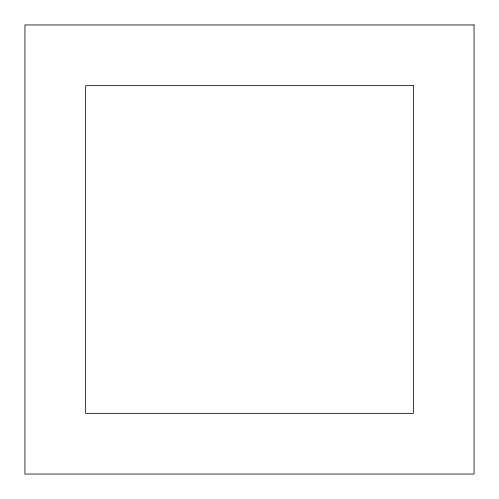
<?xml version="1.0" encoding="UTF-8"?>
<svg xmlns="http://www.w3.org/2000/svg" width="499" height="499" viewBox="0 0 499 499"><rect width="100%" height="100%" fill="white"/><g stroke="black" fill="none" stroke-linecap="round" stroke-linejoin="round"><path stroke-width="0.75" d="M474.05 24.95L24.95 24.95L24.95 474.05L474.05 474.05L474.05 24.95M413.359 85.641L85.641 85.641L85.641 413.359L413.359 413.359L413.359 85.641"/></g></svg>
